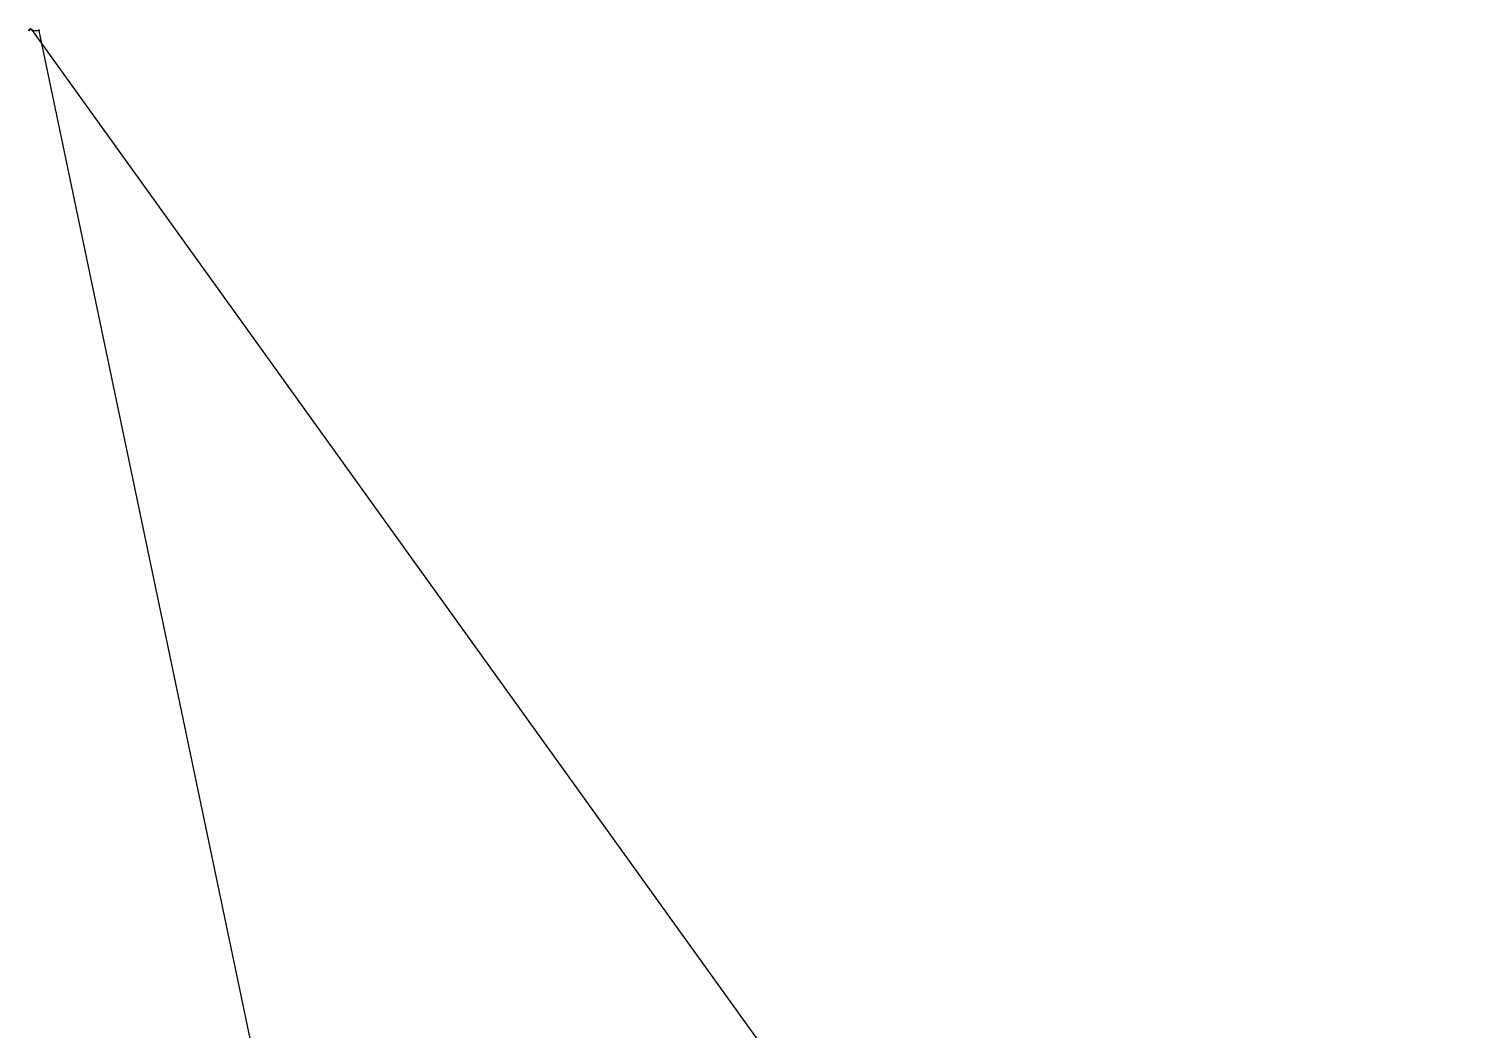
# Model space of a CAD drawing. Extents: x 533996 to 558759, y 1823984 to 1869097.
# Drawn here: x 534008 to 550192, y 1857819 to 1869097 of the extents above; entities that cross this region are included whole.
import ezdxf

# ---------------------------------------------------------------- set-up
doc = ezdxf.new("R2010")
doc.units = 0
for name, color, linetype in [('Default', 7, 'Continuous'), ('Unknown Line Type', 7, 'Continuous'), ('Unknown Point Feature', 7, 'Continuous')]:
    doc.layers.add(name, color=color, linetype=linetype)

# ---------------------------------------------------------------- blocks, each defined once
blk = doc.blocks.new('POINT_DISPLAY')
at = {"layer": 'Default'}
blk.add_line((0, 0), (0, 0), dxfattribs=at)

msp = doc.modelspace()

# ---------------------------------------------------------------- linework, layer by layer
at = {"layer": 'Unknown Line Type'}
msp.add_lwpolyline([(558442, 1835129), (534041, 1869090), (534045, 1869093), (534019, 1869092), (534020, 1869096), (534014, 1869079), (534015, 1869073), (534011, 1869076), (534008, 1869073), (534008, 1869075), (534010, 1869082), (534012, 1869085), (534014, 1869088), (534018, 1869090), (534024, 1869097), (534025, 1869097), (534027, 1869092), (534028, 1869088), (534026, 1869090), (534033, 1869087), (534045, 1869084), (534063, 1869076), (534077, 1869075), (534077, 1869075), (534085, 1869076), (534088, 1869076), (534097, 1869076), (534107, 1869079), (534116, 1869080), (534123, 1869080), (534126, 1869083), (534128, 1869083), (534127, 1869082), (534124, 1869075), (534123, 1869077), (534123, 1869076), (534123, 1869074), (534121, 1869073), (534121, 1869075), (540850, 1836930)], dxfattribs=at)

# ---------------------------------------------------------------- block references
at = {"layer": 'Unknown Point Feature', "xscale": 0.1, "yscale": 0.10000000000000002}
for p in [(534008, 1869075), (534008, 1869073), (534010, 1869082), (534011, 1869076), (534012, 1869085), (534014, 1869088), (534014, 1869079), (534015, 1869073), (534018, 1869090), (534019, 1869092), (534020, 1869096), (534024, 1869097), (534025, 1869097), (534026, 1869090), (534027, 1869092), (534028, 1869088), (534033, 1869087), (534041, 1869090), (534045, 1869093), (534045, 1869084), (534063, 1869076), (534077, 1869075), (534077, 1869075), (534085, 1869076), (534088, 1869076), (534097, 1869076), (534107, 1869079), (534116, 1869080), (534121, 1869075), (534121, 1869073), (534123, 1869080), (534123, 1869077), (534123, 1869076), (534123, 1869074), (534124, 1869075), (534126, 1869083), (534127, 1869082), (534128, 1869083)]:
    msp.add_blockref('POINT_DISPLAY', p, dxfattribs=at)

doc.saveas('drawing.dxf')
